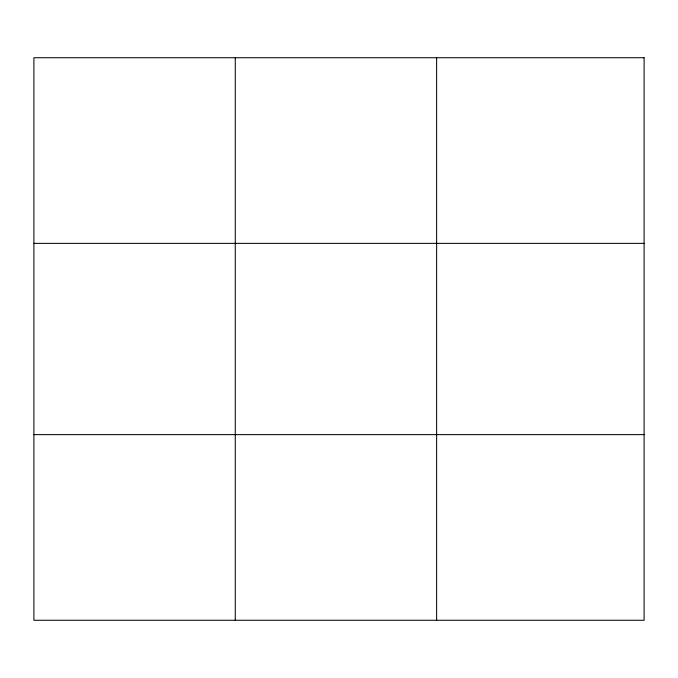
<?xml version="1.0" encoding="UTF-8"?>
<svg xmlns="http://www.w3.org/2000/svg" width="678" height="678" viewBox="0 0 678 678"><rect width="100%" height="100%" fill="white"/><g stroke="black" fill="none" stroke-linecap="round" stroke-linejoin="round"><path stroke-width="1.02" d="M235.266 620.268L235.266 57.732M436.632 620.268L436.632 57.732M33.9 243.368L644.1 243.368M33.9 434.632L644.1 434.632M644.1 57.732L644.1 620.268L33.9 620.268L33.9 57.732L644.1 57.732"/></g></svg>
